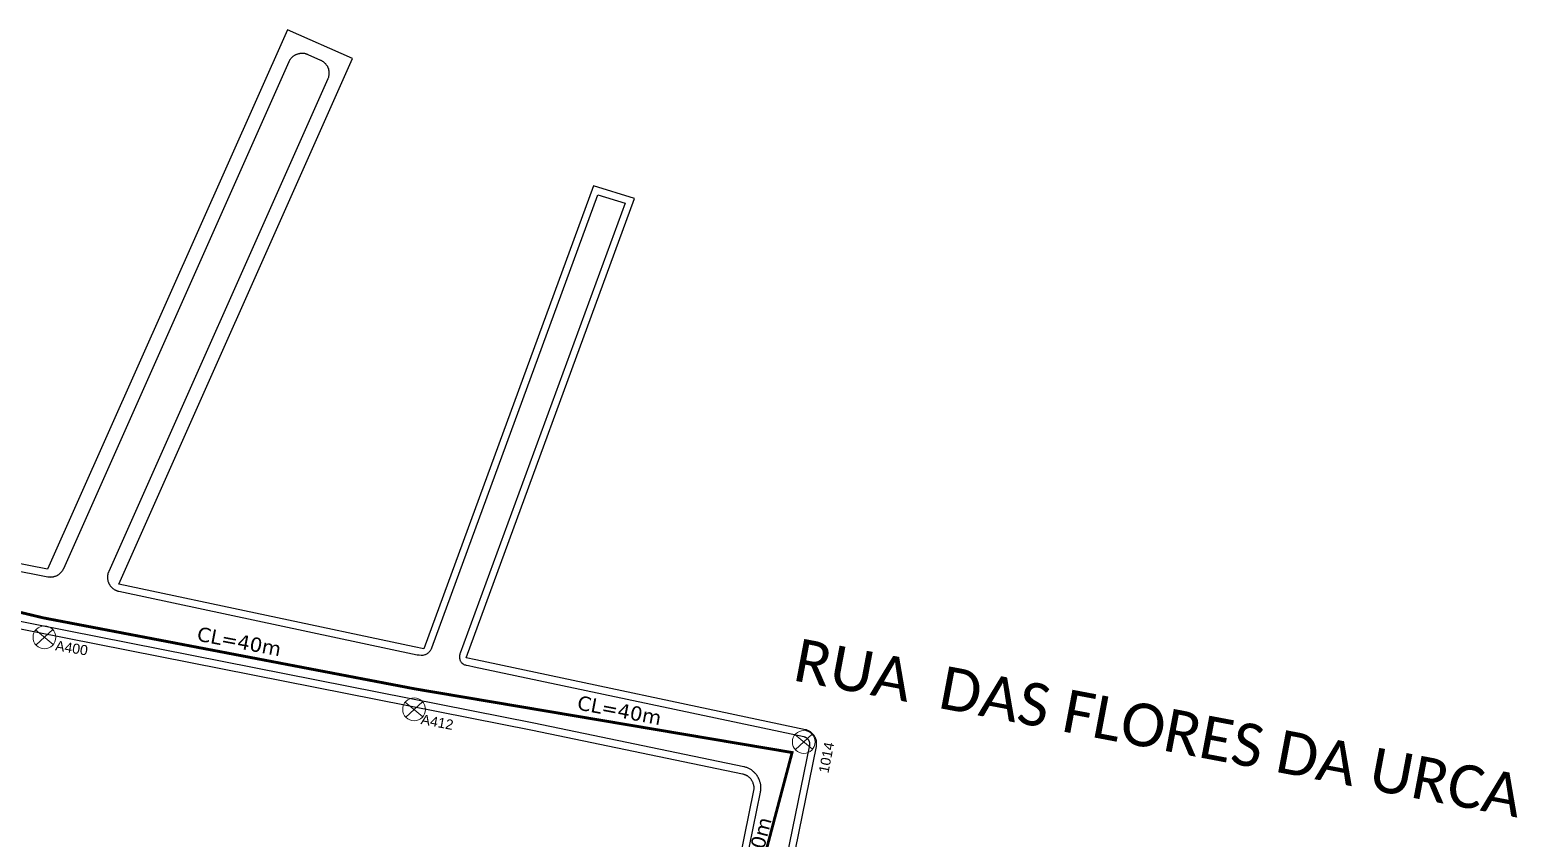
# Model space of a CAD drawing. Header units: millimetres. Extents: x 676447 to 689606, y 7455628 to 7463967.
# Drawn here: x 687327.3 to 687431.6, y 7460366 to 7460422.6 of the extents above; entities that cross this region are included whole.
import ezdxf

# ---------------------------------------------------------------- set-up
doc = ezdxf.new("R2010")
doc.units = ezdxf.units.MM
doc.header["$LTSCALE"] = 0.1
doc.header["$MEASUREMENT"] = 0
doc.linetypes.add('PHANTOM2', pattern=[1.25, 0.625, -0.125, 0.125, -0.125, 0.125, -0.125])
doc.layers.add('10.4-Postes', color=1, linetype='Continuous', lineweight=0)
for name, color, linetype in [('CAP a instalar', 1, 'Continuous'), ('LEGENDAS_INFRAESTRUTURAS', 7, 'Continuous'), ('MUB_MEIOFIO', 7, 'Continuous'), ('MUB_QUADRAS', 7, 'Continuous'), ('MUB_SEGMENTO', 7, 'Continuous'), ('NOS_DE_INFRAESTRUTURA', 7, 'Continuous')]:
    doc.layers.add(name, color=color, linetype=linetype)
doc.styles.add('Legend', font='calibri.ttf')
doc.styles.add('siredit', font='verdana.ttf')
doc.styles.get("Standard").update_dxf_attribs({"font": 'arial.ttf'})
doc.linetypes.add('FENCELINE1', pattern='A,0.25,-0.1,[133,ltypeshp.shx,S=0.1,R=0,X=-0.1,Y=0],-0.1,1', length=1.45)
doc.dimstyles.new('CC', dxfattribs={"dimtxt": 1, "dimasz": 2, "dimexe": 0.18, "dimexo": 0.0625, "dimgap": 0.09, "dimtad": 0, "dimdec": 0, "dimrnd": 1, "dimzin": 0, "dimdsep": 46, "dimtxsty": 'siredit', "dimblk": 'NONE', "dimcen": 0, "dimse1": 1, "dimse2": 1, "dimsd1": 1, "dimsd2": 1, "dimclrt": 7, "dimadec": 0, "dimazin": 0, "dimtfac": 1, "dimtdec": 0, "dimtofl": 0, "dimtmove": 0, "dimatfit": 3, "dimfxl": 0, "dimtolj": 1, "dimtzin": 0, "dimarcsym": 0})

# ---------------------------------------------------------------- blocks, each defined once
blk = doc.blocks.new('PTPT')
at = {"layer": '10.4-Postes', "color": 1, "linetype": 'PHANTOM2'}
for points in [[(-0.0000079, 0.0000104), (0.0000075, -0.000002)], [(0.000007, 0.0000109), (-0.0000074, -0.0000025)]]:
    blk.add_lwpolyline(points, dxfattribs=at)
at = {"layer": '10.4-Postes', "color": 1}
blk.add_circle((-0.0000002, 0.0000042), 0.00000987, dxfattribs=at)
blk = doc.blocks.new('*D79')
at = {"layer": 'Defpoints', "color": 0, "ltscale": 5}
for p in [(687308.36, 7460386.23), (687329.42, 7460382.09), (687329.22, 7460381.25)]:
    blk.add_point(p, dxfattribs=at)
at = {"color": 7, "ltscale": 5, "insert": (687318.99, 7460384.57), "char_height": 1, "attachment_point": 5, "rotation": 346.5738, "style": 'siredit'}
blk.add_mtext('\\A1;CL=30m', dxfattribs=at)
blk = doc.blocks.new('_None')
blk = doc.blocks.new('*D80')
at = {"layer": 'Defpoints', "color": 0, "ltscale": 5}
for p in [(687328.79, 7460381.33), (687355.05, 7460377.29), (687354.87, 7460376.36)]:
    blk.add_point(p, dxfattribs=at)
at = {"color": 7, "ltscale": 5, "insert": (687342.01, 7460379.77), "char_height": 1, "attachment_point": 5, "rotation": 349.2105, "style": 'siredit'}
blk.add_mtext('\\A1;CL=40m', dxfattribs=at)
blk = doc.blocks.new('*D81')
at = {"layer": 'Defpoints', "color": 0, "ltscale": 5}
for p in [(687355.44, 7460376.52), (687381.52, 7460371.55), (687381.7, 7460372.47)]:
    blk.add_point(p, dxfattribs=at)
at = {"color": 7, "ltscale": 5, "insert": (687368.65, 7460374.95), "char_height": 1, "attachment_point": 5, "rotation": 349.2105, "style": 'siredit'}
blk.add_mtext('\\A1;CL=40m', dxfattribs=at)
blk = doc.blocks.new('*D82')
at = {"layer": 'Defpoints', "color": 0, "ltscale": 5}
for p in [(687380.75, 7460372), (687376.14, 7460356.93), (687376.82, 7460356.76)]:
    blk.add_point(p, dxfattribs=at)
at = {"color": 7, "ltscale": 5, "insert": (687378.11, 7460364.55), "char_height": 1, "attachment_point": 5, "rotation": 75.5382, "style": 'siredit'}
blk.add_mtext('\\A1;CL=30m', dxfattribs=at)

msp = doc.modelspace()

# ---------------------------------------------------------------- linework, layer by layer
at = {"layer": 'CAP a instalar', "linetype": 'FENCELINE1', "ltscale": 30, "const_width": 0.2}
msp.add_lwpolyline([(687289.91, 7460392.96), (687290.73, 7460394.57), (687308.47, 7460386.18), (687328.29, 7460381.43), (687354.36, 7460376.45), (687380.75, 7460372), (687376.93, 7460357.59), (687388.59, 7460356.76), (687390.6, 7460356.19)], dxfattribs=at)
at = {"layer": 'MUB_MEIOFIO', "linetype": 'Continuous'}
for points in [[(687315.39, 7460386.93), (687328.61, 7460384.31), (687328.64, 7460384.31), (687328.68, 7460384.3), (687328.71, 7460384.3), (687328.75, 7460384.3), (687328.78, 7460384.3), (687328.81, 7460384.29), (687328.85, 7460384.3), (687328.88, 7460384.3), (687328.92, 7460384.3), (687328.95, 7460384.31), (687328.99, 7460384.31), (687329.02, 7460384.32), (687329.05, 7460384.33), (687329.09, 7460384.34), (687329.12, 7460384.35), (687329.15, 7460384.36), (687329.18, 7460384.37), (687329.22, 7460384.38), (687329.25, 7460384.4), (687329.28, 7460384.42), (687329.31, 7460384.43), (687329.34, 7460384.45), (687329.37, 7460384.47), (687329.4, 7460384.49), (687329.42, 7460384.51), (687329.45, 7460384.53), (687329.48, 7460384.55), (687329.5, 7460384.58), (687329.52, 7460384.6), (687329.55, 7460384.63), (687329.57, 7460384.65), (687329.59, 7460384.68), (687329.61, 7460384.71), (687329.63, 7460384.74), (687329.65, 7460384.77), (687329.67, 7460384.8), (687329.69, 7460384.83), (687329.7, 7460384.86), (687329.72, 7460384.89), (687345.51, 7460420.39), (687345.52, 7460420.42), (687345.54, 7460420.45), (687345.55, 7460420.48), (687345.57, 7460420.51), (687345.59, 7460420.54), (687345.61, 7460420.57), (687345.63, 7460420.6), (687345.65, 7460420.62), (687345.68, 7460420.65), (687345.7, 7460420.67), (687345.72, 7460420.7), (687345.75, 7460420.72), (687345.78, 7460420.75), (687345.8, 7460420.77), (687345.83, 7460420.79), (687345.86, 7460420.81), (687345.89, 7460420.83), (687345.92, 7460420.85), (687345.95, 7460420.86), (687345.98, 7460420.88), (687346.01, 7460420.89), (687346.04, 7460420.91), (687346.08, 7460420.92), (687346.11, 7460420.93), (687346.14, 7460420.94), (687346.18, 7460420.95), (687346.21, 7460420.96), (687346.25, 7460420.96), (687346.28, 7460420.97), (687346.31, 7460420.97), (687346.35, 7460420.98), (687346.38, 7460420.98), (687346.42, 7460420.98), (687346.45, 7460420.98), (687346.49, 7460420.98), (687346.52, 7460420.97), (687346.56, 7460420.97), (687346.59, 7460420.97), (687346.63, 7460420.96), (687346.66, 7460420.95), (687346.69, 7460420.94), (687346.73, 7460420.93), (687346.76, 7460420.92), (687346.79, 7460420.91), (687346.83, 7460420.89), (687347.71, 7460420.5), (687347.74, 7460420.49), (687347.77, 7460420.47), (687347.8, 7460420.45), (687347.83, 7460420.43), (687347.86, 7460420.42), (687347.89, 7460420.4), (687347.92, 7460420.37), (687347.95, 7460420.35), (687347.97, 7460420.33), (687348, 7460420.31), (687348.02, 7460420.28), (687348.05, 7460420.26), (687348.07, 7460420.23), (687348.09, 7460420.2), (687348.11, 7460420.17), (687348.13, 7460420.15), (687348.15, 7460420.12), (687348.17, 7460420.09), (687348.19, 7460420.06), (687348.2, 7460420.03), (687348.22, 7460419.99), (687348.23, 7460419.96), (687348.24, 7460419.93), (687348.26, 7460419.9), (687348.27, 7460419.86), (687348.27, 7460419.83), (687348.28, 7460419.79), (687348.29, 7460419.76), (687348.29, 7460419.73), (687348.3, 7460419.69), (687348.3, 7460419.66), (687348.3, 7460419.62), (687348.3, 7460419.59), (687348.3, 7460419.55), (687348.3, 7460419.52), (687348.3, 7460419.48), (687348.29, 7460419.45), (687348.29, 7460419.41), (687348.28, 7460419.38), (687348.27, 7460419.34), (687348.27, 7460419.31), (687348.26, 7460419.28), (687348.24, 7460419.24), (687348.23, 7460419.21), (687348.22, 7460419.18), (687332.87, 7460384.68), (687332.86, 7460384.64), (687332.85, 7460384.61), (687332.83, 7460384.58), (687332.82, 7460384.55), (687332.81, 7460384.51), (687332.81, 7460384.48), (687332.8, 7460384.44), (687332.79, 7460384.41), (687332.79, 7460384.37), (687332.79, 7460384.34), (687332.79, 7460384.3), (687332.79, 7460384.27), (687332.79, 7460384.23), (687332.79, 7460384.2), (687332.79, 7460384.16), (687332.79, 7460384.13), (687332.8, 7460384.1), (687332.81, 7460384.06), (687332.81, 7460384.03), (687332.82, 7460383.99), (687332.83, 7460383.96), (687332.85, 7460383.93), (687332.86, 7460383.89), (687332.87, 7460383.86), (687332.89, 7460383.83), (687332.9, 7460383.8), (687332.92, 7460383.77), (687332.94, 7460383.74), (687332.96, 7460383.71), (687332.98, 7460383.68), (687333, 7460383.65), (687333.02, 7460383.63), (687333.04, 7460383.6), (687333.07, 7460383.57), (687333.09, 7460383.55), (687333.12, 7460383.53), (687333.14, 7460383.5), (687333.17, 7460383.48), (687333.2, 7460383.46), (687333.23, 7460383.44), (687333.26, 7460383.42), (687333.29, 7460383.4), (687333.32, 7460383.39), (687333.35, 7460383.37), (687333.38, 7460383.36), (687333.41, 7460383.34), (687333.44, 7460383.33), (687333.48, 7460383.32), (687333.51, 7460383.31), (687333.54, 7460383.3), (687333.58, 7460383.29), (687354.49, 7460378.85), (687354.62, 7460378.83), (687354.76, 7460378.81), (687354.83, 7460378.82), (687354.89, 7460378.82), (687354.96, 7460378.84), (687355.03, 7460378.86), (687355.07, 7460378.87), (687355.11, 7460378.89), (687355.16, 7460378.92), (687355.2, 7460378.94), (687355.24, 7460378.97), (687355.29, 7460379.01), (687355.33, 7460379.04), (687355.37, 7460379.09), (687355.4, 7460379.12), (687355.42, 7460379.15), (687355.47, 7460379.23), (687355.49, 7460379.27), (687355.51, 7460379.33), (687367.14, 7460411.06), (687369.06, 7460410.48), (687357.5, 7460378.95), (687357.48, 7460378.9), (687357.46, 7460378.85), (687357.45, 7460378.83), (687357.45, 7460378.79), (687357.44, 7460378.76), (687357.44, 7460378.73), (687357.44, 7460378.7), (687357.44, 7460378.67), (687357.44, 7460378.63), (687357.45, 7460378.59), (687357.46, 7460378.55), (687357.47, 7460378.5), (687357.49, 7460378.45), (687357.5, 7460378.42), (687357.52, 7460378.39), (687357.54, 7460378.36), (687357.55, 7460378.34), (687357.57, 7460378.32), (687357.59, 7460378.29), (687357.61, 7460378.27), (687357.63, 7460378.25), (687357.65, 7460378.23), (687357.68, 7460378.22), (687357.7, 7460378.2), (687357.73, 7460378.18), (687357.76, 7460378.17), (687357.79, 7460378.15), (687357.83, 7460378.14), (687357.87, 7460378.13), (687357.91, 7460378.12), (687358.07, 7460378.09), (687358.48, 7460378.01), (687381.57, 7460373.11), (687381.59, 7460373.1), (687381.61, 7460373.1), (687381.62, 7460373.09), (687381.64, 7460373.09), (687381.66, 7460373.08), (687381.67, 7460373.07), (687381.69, 7460373.07), (687381.7, 7460373.06), (687381.72, 7460373.05), (687381.73, 7460373.04), (687381.75, 7460373.03), (687381.76, 7460373.02), (687381.78, 7460373.01), (687381.79, 7460373), (687381.8, 7460372.99), (687381.82, 7460372.98), (687381.83, 7460372.97), (687381.84, 7460372.95), (687381.85, 7460372.94), (687381.86, 7460372.93), (687381.87, 7460372.91), (687381.88, 7460372.9), (687381.89, 7460372.88), (687381.9, 7460372.87), (687381.91, 7460372.85), (687381.92, 7460372.84), (687381.93, 7460372.82), (687381.93, 7460372.81), (687381.94, 7460372.79), (687381.94, 7460372.77), (687381.95, 7460372.76), (687381.95, 7460372.74), (687381.96, 7460372.72), (687381.96, 7460372.71), (687381.96, 7460372.69), (687381.97, 7460372.67), (687381.97, 7460372.66), (687381.97, 7460372.64), (687381.97, 7460372.62), (687381.97, 7460372.6), (687381.97, 7460372.59), (687381.97, 7460372.57), (687381.97, 7460372.55), (687381.96, 7460372.53), (687381.96, 7460372.51), (687379.36, 7460359.74)], [(687376.22, 7460357.88), (687378.54, 7460369.23), (687378.54, 7460369.28), (687378.55, 7460369.33), (687378.56, 7460369.38), (687378.56, 7460369.44), (687378.56, 7460369.49), (687378.56, 7460369.54), (687378.56, 7460369.59), (687378.56, 7460369.64), (687378.56, 7460369.7), (687378.55, 7460369.75), (687378.54, 7460369.8), (687378.53, 7460369.85), (687378.52, 7460369.9), (687378.5, 7460369.95), (687378.49, 7460370), (687378.47, 7460370.05), (687378.45, 7460370.1), (687378.43, 7460370.15), (687378.41, 7460370.19), (687378.38, 7460370.24), (687378.36, 7460370.29), (687378.33, 7460370.33), (687378.3, 7460370.38), (687378.27, 7460370.42), (687378.24, 7460370.46), (687378.21, 7460370.5), (687378.17, 7460370.54), (687378.14, 7460370.58), (687378.1, 7460370.61), (687378.06, 7460370.65), (687378.02, 7460370.68), (687377.98, 7460370.72), (687377.94, 7460370.75), (687377.9, 7460370.78), (687377.85, 7460370.8), (687377.81, 7460370.83), (687377.76, 7460370.86), (687377.72, 7460370.88), (687377.67, 7460370.9), (687377.62, 7460370.92), (687377.57, 7460370.94), (687377.52, 7460370.96), (687377.47, 7460370.97), (687377.42, 7460370.99), (687377.37, 7460371), (687362.66, 7460374.05), (687314.72, 7460383.54)]]:
    msp.add_lwpolyline(points, dxfattribs=at)
at = {"layer": 'MUB_QUADRAS', "linetype": 'Continuous'}
for points in [[(687379.74, 7460359.14), (687382.45, 7460372.42), (687382.46, 7460372.45), (687382.46, 7460372.49), (687382.47, 7460372.52), (687382.47, 7460372.55), (687382.47, 7460372.59), (687382.47, 7460372.62), (687382.47, 7460372.66), (687382.47, 7460372.69), (687382.46, 7460372.73), (687382.46, 7460372.76), (687382.45, 7460372.8), (687382.45, 7460372.83), (687382.44, 7460372.86), (687382.43, 7460372.9), (687382.42, 7460372.93), (687382.41, 7460372.96), (687382.4, 7460373), (687382.38, 7460373.03), (687382.37, 7460373.06), (687382.35, 7460373.09), (687382.33, 7460373.12), (687382.32, 7460373.15), (687382.3, 7460373.18), (687382.28, 7460373.21), (687382.26, 7460373.24), (687382.23, 7460373.26), (687382.21, 7460373.29), (687382.19, 7460373.31), (687382.16, 7460373.34), (687382.14, 7460373.36), (687382.11, 7460373.38), (687382.08, 7460373.41), (687382.06, 7460373.43), (687382.03, 7460373.45), (687382, 7460373.47), (687381.97, 7460373.48), (687381.94, 7460373.5), (687381.91, 7460373.52), (687381.88, 7460373.53), (687381.84, 7460373.54), (687381.81, 7460373.56), (687381.78, 7460373.57), (687381.75, 7460373.58), (687381.71, 7460373.59), (687381.68, 7460373.6), (687358.58, 7460378.5), (687357.92, 7460378.64), (687369.71, 7460410.81), (687366.84, 7460411.68), (687354.95, 7460379.27), (687354.26, 7460379.41), (687333.58, 7460383.8), (687349.94, 7460420.6), (687345.4, 7460422.62), (687328.59, 7460384.83), (687315.49, 7460387.42)], [(687314.62, 7460383.05), (687362.56, 7460373.56), (687377.27, 7460370.51), (687377.3, 7460370.5), (687377.34, 7460370.49), (687377.37, 7460370.48), (687377.4, 7460370.47), (687377.43, 7460370.46), (687377.47, 7460370.44), (687377.5, 7460370.43), (687377.53, 7460370.41), (687377.56, 7460370.4), (687377.59, 7460370.38), (687377.62, 7460370.36), (687377.65, 7460370.34), (687377.68, 7460370.32), (687377.7, 7460370.3), (687377.73, 7460370.28), (687377.76, 7460370.25), (687377.78, 7460370.23), (687377.8, 7460370.2), (687377.83, 7460370.18), (687377.85, 7460370.15), (687377.87, 7460370.12), (687377.89, 7460370.09), (687377.91, 7460370.06), (687377.93, 7460370.03), (687377.94, 7460370), (687377.96, 7460369.97), (687377.98, 7460369.94), (687377.99, 7460369.91), (687378, 7460369.88), (687378.01, 7460369.84), (687378.02, 7460369.81), (687378.03, 7460369.78), (687378.04, 7460369.74), (687378.05, 7460369.71), (687378.05, 7460369.67), (687378.06, 7460369.64), (687378.06, 7460369.61), (687378.06, 7460369.57), (687378.06, 7460369.54), (687378.06, 7460369.5), (687378.06, 7460369.47), (687378.06, 7460369.43), (687378.06, 7460369.4), (687378.05, 7460369.36), (687378.04, 7460369.33), (687375.42, 7460356.46)]]:
    msp.add_lwpolyline(points, dxfattribs=at)

# ---------------------------------------------------------------- block references
at = {"layer": 'NOS_DE_INFRAESTRUTURA', "color": 1, "xscale": 81071.38789240447, "yscale": 81071.38789240447, "zscale": 81071.38789240447, "rotation": 359.2873342101486}
for p in [(687328.38, 7460379.73), (687354.28, 7460374.68), (687381.58, 7460372.4)]:
    msp.add_blockref('PTPT', p, dxfattribs=at)

# ---------------------------------------------------------------- texts
at = {"layer": 'LEGENDAS_INFRAESTRUTURAS', "color": 1}
for s, rotation, p in [('A400', 350.6781, (687329.09, 7460379.16)), ('A412', 349.2911, (687354.7, 7460374)), ('1014', 78.9989, (687383.29, 7460370.51))]:
    msp.add_text(s, height=0.7, rotation=rotation, dxfattribs=at).set_placement(p)
at = {"layer": 'MUB_SEGMENTO', "color": 253, "style": 'Legend'}
msp.add_text('RUA  DAS FLORES DA URCA', height=3, rotation=349.2759, dxfattribs=at).set_placement((687380.71, 7460377.07))

# ---------------------------------------------------------------- dimensions: what is measured, and where the dimension line sits
at = {"ltscale": 5}
for p1, p2, distance, text, picture, middle in [((687308.36, 7460386.23), (687329.22, 7460381.25), 0.86, 'CL=30m', '*D79', (687318.99, 7460384.57)), ((687328.79, 7460381.33), (687354.87, 7460376.36), 0.94, 'CL=40m', '*D80', (687342.01, 7460379.77)), ((687355.44, 7460376.52), (687381.52, 7460371.55), 0.94, 'CL=40m', '*D81', (687368.65, 7460374.95)), ((687380.75, 7460372), (687376.82, 7460356.76), -0.7, 'CL=30m', '*D82', (687378.11, 7460364.55))]:
    dim = msp.add_aligned_dim(p1=p1, p2=p2, distance=distance, text=text, dimstyle='CC', override={"dimpost": 'CC=<>m'}, dxfattribs=at)
    dim.commit()
    dim.dimension.update_dxf_attribs({"geometry": picture, "text_midpoint": middle})

doc.saveas('drawing.dxf')
